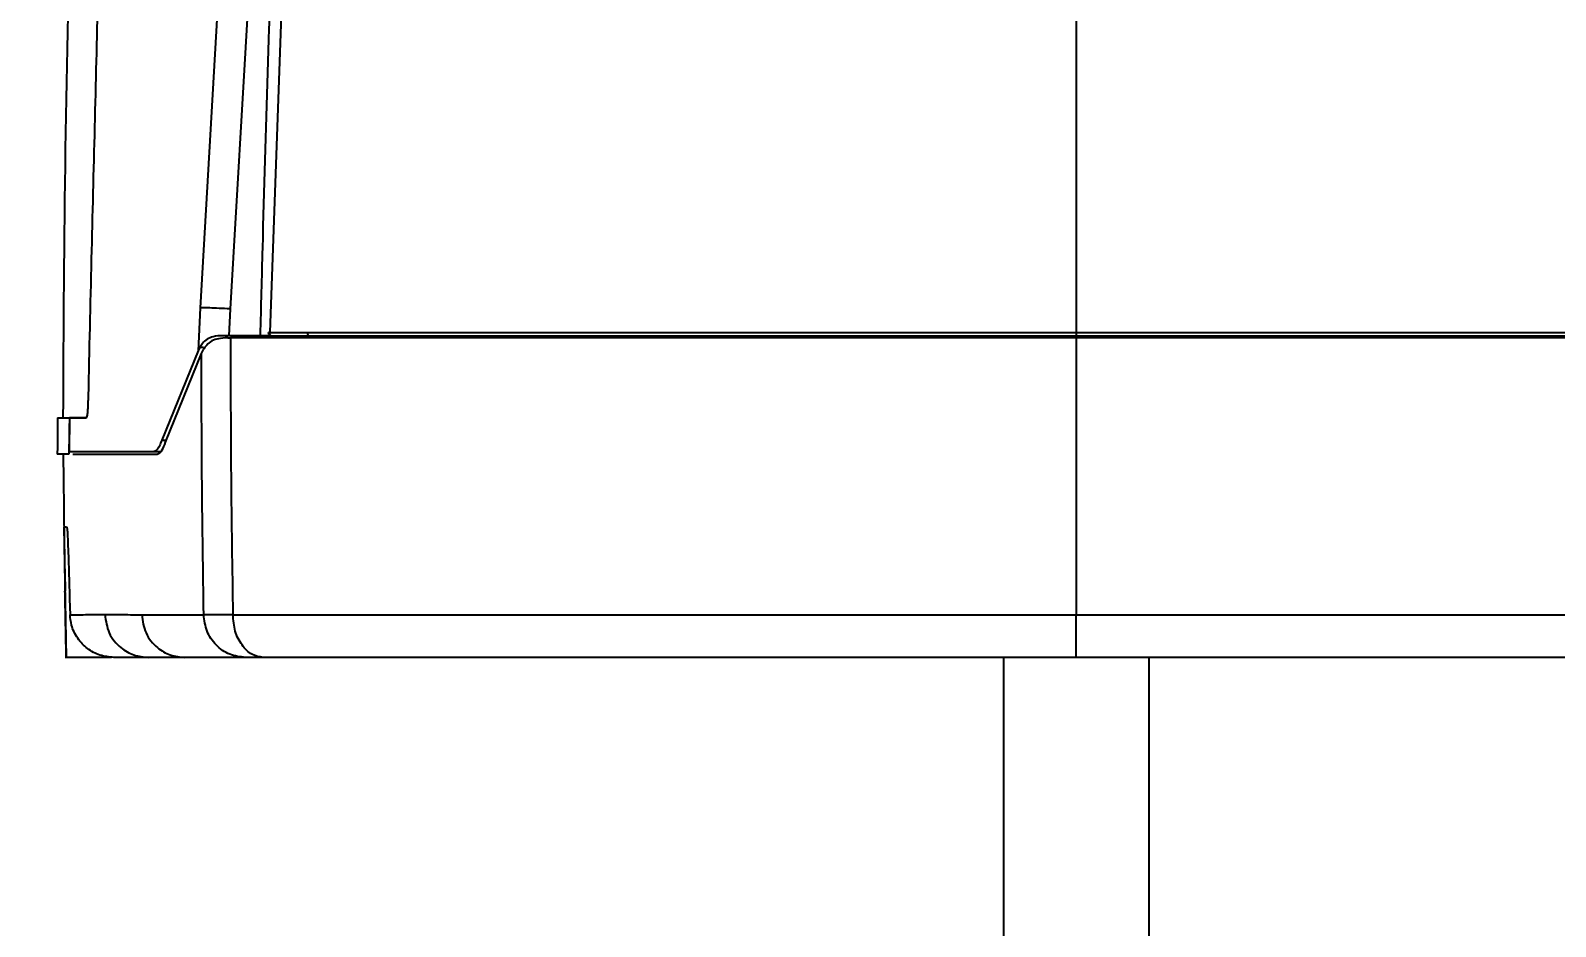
# Model space of a CAD drawing. Header units: millimetres. Extents: x 6622 to 532820, y 3370 to 359312.
# Drawn here: x 459228 to 459333, y 346624.1 to 346685.8 of the extents above; entities that cross this region are included whole.
import ezdxf

# ---------------------------------------------------------------- set-up
doc = ezdxf.new("R2010")
doc.units = ezdxf.units.MM
doc.styles.get("Standard").update_dxf_attribs({"font": 'txt', "bigfont": 'gbcbig.shx'})
doc.dimstyles.new('副本 ISO-25', dxfattribs={"dimtxt": 300, "dimasz": 200, "dimexe": 200, "dimexo": 25, "dimgap": 200, "dimtad": 1, "dimtxsty": 'Standard', "dimcen": 2.5, "dimadec": 0, "dimazin": 0, "dimtfac": 1, "dimtmove": 0, "dimatfit": 3, "dimfxl": 1, "dimarcsym": 0})

# ---------------------------------------------------------------- blocks, each defined once
blk = doc.blocks.new('A$C3E973D8C')
at = {"color": 2, "linetype": 'Continuous', "lineweight": 25}
for p, q in [((1907.55, 466.32), (1910.3, 418.62)), ((1903.78, 465.13), (1905.5, 416.92)), ((1905.47, 465.83), (1908.23, 418.55)), ((1908.23, 418.55), (1908.32, 416.7)), ((1910.3, 418.62), (1910.43, 415.65)), ((1905.5, 416.92), (1902.91, 416.92)), ((1850, 416.66), (1850, 416.66)), ((1902.74, 416.66), (1905.32, 416.66)), ((1905.46, 416.7), (1906.14, 416.7)), ((1907.18, 416.55), (1907.18, 416.59)), ((1908.4, 416.55), (1908.21, 416.55)), ((1908.32, 416.7), (1908.76, 416.7)), ((1910.07, 415.89), (1910.31, 415.89)), ((1910.2, 415.48), (1910.07, 415.74)), ((1910.31, 415.89), (1910.43, 415.65)), ((1912.67, 409.36), (1910.2, 415.48)), ((1910.43, 415.65), (1912.93, 409.51)), ((1918.11, 411.06), (1919.28, 411.05)), ((1919.28, 411.05), (1919.32, 408.7)), ((1919.29, 411.05), (1919.28, 411.05)), ((1912.93, 409.51), (1912.61, 409.51)), ((1913.07, 408.7), (1913.51, 408.7)), ((1919.66, 403.55), (1919.49, 403.55)), ((1919.5, 394.55), (1919.66, 403.55)), ((1919.28, 398.55), (1919.25, 397.49)), ((1845, 394.55), (1845, 309.55)), ((1855, 394.55), (1855, 309.55)), ((1916.4, 394.55), (1919.5, 394.55))]:
    blk.add_line(p, q, dxfattribs=at)
for centre, radius, start, end in [((419.72, 407.08), 1500, 0.15156, 1.5634), ((1905.33, 416.91), 0.25, 269.9883, 0)]:
    blk.add_arc(centre, radius, start, end, dxfattribs=at)
blk.add_ellipse((1906.25, 411.7), major_axis=(4.36, -2.65), ratio=0.972738, start_param=2.021066, end_param=2.129031, dxfattribs=at)
for points, knots in [([(1906.14, 416.7), (1906.09, 418.71), (1905.84, 428.78), (1905.32, 445.11), (1904.67, 459.42), (1904.39, 465.69)], [0, 0, 0, 0, 0.1232013, 0.61602, 1, 1, 1, 1]), ([(1850, 442.5), (1850, 437.72), (1850, 429.2), (1850, 420.67), (1850, 416.91)], [0, 0, 0, 0, 0.559998, 1, 1, 1, 1]), ([(1917.98, 412.55), (1917.91, 415.7), (1917.77, 421.89), (1917.54, 431.09), (1917.39, 437.1), (1917.32, 440.1)], [0, 0, 0, 0, 0.340294, 0.669695, 1, 1, 1, 1]), ([(1908.23, 418.55), (1908.75, 418.57), (1909.66, 418.61), (1910.11, 418.62), (1910.3, 418.62)], [0, 0, 0, 0, 0.559655, 1, 1, 1, 1]), ([(1850, 416.91), (1846.81, 416.91), (1840.43, 416.91), (1830.99, 416.91), (1821.8, 416.91), (1813, 416.92), (1804.65, 416.92), (1799.61, 416.92), (1797.09, 416.92)], [0, 0, 0, 0, 0.16638, 0.333436, 0.500021, 0.666221, 0.833244, 1, 1, 1, 1]), ([(1902.91, 416.92), (1900.39, 416.92), (1895.35, 416.92), (1887, 416.92), (1878.2, 416.91), (1869.01, 416.91), (1859.57, 416.91), (1853.19, 416.91), (1850, 416.91)], [0, 0, 0, 0, 0.166756, 0.333779, 0.499979, 0.666564, 0.83362, 1, 1, 1, 1]), ([(1850, 416.91), (1850, 416.89), (1850, 416.86), (1850, 416.8), (1850, 416.73), (1850, 416.68), (1850, 416.66), (1850, 416.66), (1850, 416.66)], [0, 0, 0, 0, 0.1264842, 0.2515223, 0.5001562, 0.7492227, 0.8741074, 1, 1, 1, 1]), ([(1902.91, 416.92), (1902.91, 416.88), (1902.91, 416.8), (1902.86, 416.72), (1902.8, 416.67), (1902.76, 416.66), (1902.74, 416.66)], [0, 0, 0, 0, 0.2799503, 0.5591698, 0.7787248, 1, 1, 1, 1]), ([(1905.32, 416.66), (1905.34, 416.66), (1905.36, 416.66), (1905.4, 416.68), (1905.43, 416.7), (1905.45, 416.74), (1905.48, 416.78), (1905.5, 416.84), (1905.5, 416.89), (1905.5, 416.92)], [0, 0, 0, 0, 0.152452, 0.250274, 0.384141, 0.500491, 0.637567, 0.763645, 1, 1, 1, 1]), ([(1905.58, 416.92), (1905.58, 416.92), (1905.58, 416.92), (1905.58, 416.92), (1905.57, 416.92), (1905.55, 416.91), (1905.51, 416.91), (1905.48, 416.91), (1905.46, 416.91)], [0, 0, 0, 0, 0.106103, 0.161166, 0.254218, 0.553131, 0.742863, 1, 1, 1, 1]), ([(1905.5, 416.92), (1905.52, 416.92), (1905.54, 416.92), (1905.57, 416.92), (1905.58, 416.92), (1905.58, 416.92)], [0, 0, 0, 0, 0.32383, 0.584449, 1, 1, 1, 1]), ([(1791.79, 416.55), (1793.37, 416.55), (1796.54, 416.55), (1801.78, 416.55), (1807.35, 416.55), (1813.29, 416.55), (1819.52, 416.55), (1826.04, 416.55), (1832.8, 416.55), (1840.81, 416.55), (1846.58, 416.55), (1850, 416.55)], [0, 0, 0, 0, 0.101599, 0.203198, 0.307507, 0.411815, 0.517638, 0.623462, 0.73236, 0.841258, 1, 1, 1, 1]), ([(1797.26, 416.66), (1799.61, 416.66), (1804.33, 416.66), (1812.26, 416.66), (1819.25, 416.66), (1825.35, 416.66), (1830.25, 416.66), (1835.26, 416.66), (1840.25, 416.66), (1845.08, 416.66), (1848.4, 416.66), (1850, 416.66)], [0, 0, 0, 0, 0.156728, 0.313758, 0.479357, 0.557425, 0.651978, 0.745999, 0.826017, 0.916157, 1, 1, 1, 1]), ([(1850, 416.66), (1851.2, 416.66), (1853.41, 416.66), (1856.87, 416.66), (1860.16, 416.66), (1863.64, 416.66), (1867.41, 416.66), (1871.59, 416.66), (1875.72, 416.66), (1879.57, 416.66), (1883.27, 416.66), (1886.82, 416.66), (1889.86, 416.66), (1893.34, 416.66), (1896.7, 416.66), (1900.12, 416.66), (1901.87, 416.66), (1902.74, 416.66)], [0, 0, 0, 0, 0.062992, 0.115499, 0.182052, 0.236122, 0.299421, 0.38352, 0.46127, 0.524976, 0.597807, 0.670864, 0.730954, 0.777721, 0.88153, 0.940829, 1, 1, 1, 1]), ([(1850, 416.55), (1850, 416.18), (1850, 415.2), (1850, 413.43), (1850, 411.07), (1850, 407.58), (1850, 403), (1850, 399.38), (1850, 397.49)], [0, 0, 0, 0, 0.058605, 0.153662, 0.279364, 0.429911, 0.702714, 1, 1, 1, 1]), ([(1850, 416.55), (1852.19, 416.55), (1856.57, 416.55), (1863.15, 416.55), (1869.71, 416.55), (1876.22, 416.55), (1882.59, 416.55), (1888.82, 416.55), (1894.83, 416.55), (1901.48, 416.55), (1905.71, 416.55), (1908.21, 416.55)], [0, 0, 0, 0, 0.101599, 0.203197, 0.307506, 0.411814, 0.517638, 0.623462, 0.73236, 0.841259, 1, 1, 1, 1]), ([(1906.14, 416.7), (1906.33, 416.7), (1906.7, 416.7), (1907.42, 416.7), (1907.96, 416.7), (1908.32, 416.7)], [0, 0, 0, 0, 0.250024, 0.500068, 1, 1, 1, 1]), ([(1906.68, 416.67), (1906.73, 416.66), (1906.87, 416.65), (1907.08, 416.61), (1907.24, 416.58), (1907.32, 416.56)], [0, 0, 0, 0, 0.249692, 0.624573, 1, 1, 1, 1]), ([(1908.21, 416.55), (1908.2, 413.37), (1908.19, 407.02), (1908.09, 400.67), (1908.04, 397.49)], [0, 0, 0, 0, 0.500124, 1, 1, 1, 1]), ([(1908.4, 416.55), (1908.62, 416.54), (1909.2, 416.51), (1909.75, 416.23), (1910, 415.85), (1910.07, 415.74)], [0, 0, 0, 0, 0.297597, 0.797469, 1, 1, 1, 1]), ([(1908.76, 416.7), (1908.98, 416.69), (1909.54, 416.65), (1910.03, 416.35), (1910.26, 415.99), (1910.31, 415.89)], [0, 0, 0, 0, 0.323861, 0.829814, 1, 1, 1, 1]), ([(1910.05, 397.49), (1910.09, 400.49), (1910.18, 406.49), (1910.2, 412.48), (1910.2, 415.48)], [0, 0, 0, 0, 0.499988, 1, 1, 1, 1]), ([(1918.12, 411.05), (1918.1, 411.07), (1918.07, 411.1), (1918.03, 411.39), (1918.01, 411.69), (1917.99, 412.09), (1917.99, 412.39), (1917.98, 412.55)], [0, 0, 0, 0, 0.370042, 0.506524, 0.643914, 0.804131, 1, 1, 1, 1]), ([(1918.2, 411.05), (1918.2, 411.05), (1918.18, 411.05), (1918.15, 411.05), (1918.13, 411.05), (1918.12, 411.05)], [0, 0, 0, 0, 0.253331, 0.506626, 1, 1, 1, 1]), ([(1919.28, 411.05), (1919.17, 411.05), (1918.96, 411.05), (1918.61, 411.05), (1918.34, 411.05), (1918.2, 411.05)], [0, 0, 0, 0, 0.374925, 0.687453, 1, 1, 1, 1]), ([(1919.29, 411.05), (1919.3, 410.63), (1919.31, 409.8), (1919.33, 408.97), (1919.33, 408.55)], [0, 0, 0, 0, 0.500003, 1, 1, 1, 1]), ([(1920.11, 411.05), (1920.1, 411.05), (1920.07, 411.05), (1919.91, 411.05), (1919.64, 411.05), (1919.41, 411.05), (1919.29, 411.05)], [0, 0, 0, 0, 0.144464, 0.433396, 0.71669, 1, 1, 1, 1]), ([(1920.11, 411.05), (1920.11, 410.84), (1920.11, 410.42), (1920.12, 409.59), (1920.12, 408.97), (1920.13, 408.55)], [0, 0, 0, 0, 0.2503647, 0.5007284, 1, 1, 1, 1]), ([(1912.93, 409.51), (1913.04, 409.24), (1913.24, 408.78), (1913.43, 408.72), (1913.51, 408.7)], [0, 0, 0, 0, 0.596719, 1, 1, 1, 1]), ([(1913.26, 408.55), (1913.14, 408.6), (1912.93, 408.69), (1912.75, 409.16), (1912.67, 409.36)], [0, 0, 0, 0, 0.59685, 1, 1, 1, 1]), ([(1919.05, 408.55), (1918.68, 408.55), (1918.14, 408.55), (1917.05, 408.55), (1916.03, 408.55), (1914.81, 408.55), (1913.77, 408.55), (1913.26, 408.55)], [0, 0, 0, 0, 0.364798, 0.5474, 0.729972, 0.864894, 1, 1, 1, 1]), ([(1913.51, 408.7), (1914.41, 408.7), (1916.21, 408.7), (1917.67, 408.7), (1918.67, 408.7), (1919.1, 408.7), (1919.32, 408.7)], [0, 0, 0, 0, 0.248625, 0.498177, 0.749027, 1, 1, 1, 1]), ([(1919.33, 408.55), (1919.39, 408.55), (1919.57, 408.55), (1919.82, 408.55), (1920.05, 408.55), (1920.1, 408.55), (1920.13, 408.55)], [0, 0, 0, 0, 0.144103, 0.43231, 0.716138, 1, 1, 1, 1]), ([(1919.72, 408.55), (1919.7, 406.6), (1919.67, 403.45), (1919.61, 400.3), (1919.59, 399.1)], [0, 0, 0, 0, 0.620435, 1, 1, 1, 1]), ([(1919.49, 403.55), (1919.47, 403.52), (1919.45, 403.46), (1919.41, 402.76), (1919.37, 401.65), (1919.32, 400.2), (1919.3, 399.1), (1919.28, 398.55)], [0, 0, 0, 0, 0.236771, 0.404561, 0.572434, 0.785494, 1, 1, 1, 1]), ([(1919.51, 394.51), (1919.52, 395.07), (1919.54, 396.14), (1919.57, 397.66), (1919.59, 398.68), (1919.6, 399.1)], [0, 0, 0, 0, 0.384565, 0.747932, 1, 1, 1, 1]), ([(1850, 397.49), (1847.32, 397.49), (1841.95, 397.49), (1833.96, 397.49), (1826.13, 397.49), (1818.54, 397.49), (1811.25, 397.49), (1804.33, 397.49), (1797.81, 397.49), (1793.9, 397.49), (1791.96, 397.49)], [0, 0, 0, 0, 0.124664, 0.249961, 0.375282, 0.500013, 0.624692, 0.749985, 0.875295, 1, 1, 1, 1]), ([(1908.04, 397.49), (1906.1, 397.49), (1902.19, 397.49), (1895.67, 397.49), (1888.75, 397.49), (1881.46, 397.49), (1873.87, 397.49), (1866.04, 397.49), (1858.05, 397.49), (1852.68, 397.49), (1850, 397.49)], [0, 0, 0, 0, 0.124705, 0.250015, 0.375308, 0.499987, 0.624718, 0.750039, 0.875336, 1, 1, 1, 1]), ([(1850, 394.55), (1850, 394.59), (1850, 394.68), (1850, 395.36), (1850, 396.33), (1850, 397.11), (1850, 397.49)], [0, 0, 0, 0, 0.249986, 0.499992, 0.749999, 1, 1, 1, 1]), ([(1905.93, 394.55), (1906.2, 394.59), (1906.75, 394.68), (1907.44, 395.36), (1907.94, 396.33), (1908.01, 397.11), (1908.04, 397.49)], [0, 0, 0, 0, 0.250005, 0.499995, 0.749994, 1, 1, 1, 1]), ([(1907.18, 394.55), (1907.55, 394.59), (1908.29, 394.68), (1909.23, 395.36), (1909.9, 396.33), (1910, 397.11), (1910.05, 397.49)], [0, 0, 0, 0, 0.250006, 0.500003, 0.750001, 1, 1, 1, 1]), ([(1908.04, 397.49), (1908.48, 397.49), (1909.35, 397.49), (1909.82, 397.49), (1910.05, 397.49)], [0, 0, 0, 0, 0.499971, 1, 1, 1, 1]), ([(1914.32, 397.49), (1913.77, 397.49), (1912.69, 397.49), (1910.93, 397.49), (1910.05, 397.49)], [0, 0, 0, 0, 0.5003009, 1, 1, 1, 1]), ([(1914.32, 397.49), (1914.25, 397.06), (1914.13, 396.19), (1913.34, 395.23), (1912.37, 394.65), (1911.69, 394.58), (1911.35, 394.55)], [0, 0, 0, 0, 0.279646, 0.559285, 0.779645, 1, 1, 1, 1]), ([(1916.85, 397.5), (1916.79, 397.06), (1916.66, 396.19), (1915.86, 395.23), (1914.88, 394.65), (1914.2, 394.58), (1913.86, 394.55)], [0, 0, 0, 0, 0.279644, 0.559283, 0.779645, 1, 1, 1, 1]), ([(1916.85, 397.5), (1916.53, 397.5), (1915.89, 397.5), (1914.84, 397.49), (1914.32, 397.49)], [0, 0, 0, 0, 0.500402, 1, 1, 1, 1]), ([(1916.23, 394.55), (1916.55, 394.58), (1917.21, 394.64), (1918.09, 395.13), (1918.77, 395.85), (1919.17, 396.68), (1919.23, 397.25), (1919.25, 397.49)], [0, 0, 0, 0, 0.205034, 0.409836, 0.620555, 0.840976, 1, 1, 1, 1]), ([(1919.25, 397.49), (1919, 397.49), (1918.5, 397.49), (1917.4, 397.5), (1916.85, 397.5)], [0, 0, 0, 0, 0.499735, 1, 1, 1, 1]), ([(1794.07, 394.55), (1796.61, 394.55), (1801.68, 394.55), (1810.36, 394.55), (1819.65, 394.55), (1829.47, 394.55), (1839.65, 394.55), (1846.55, 394.55), (1850, 394.55)], [0, 0, 0, 0, 0.166596, 0.33352, 0.499994, 0.66652, 0.833449, 1, 1, 1, 1]), ([(1850, 394.55), (1853.45, 394.55), (1860.35, 394.55), (1870.52, 394.55), (1880.35, 394.55), (1889.64, 394.55), (1898.32, 394.55), (1903.39, 394.55), (1905.93, 394.55)], [0, 0, 0, 0, 0.166547, 0.333472, 0.500006, 0.666472, 0.833401, 1, 1, 1, 1]), ([(1905.93, 394.55), (1906.2, 394.55), (1906.74, 394.55), (1907.03, 394.55), (1907.18, 394.55)], [0, 0, 0, 0, 0.499973, 1, 1, 1, 1]), ([(1907.18, 394.55), (1907.76, 394.55), (1908.92, 394.55), (1910.31, 394.55), (1911.01, 394.55), (1911.35, 394.55)], [0, 0, 0, 0, 0.333287, 0.666674, 1, 1, 1, 1]), ([(1911.35, 394.55), (1911.62, 394.55), (1912.15, 394.55), (1912.83, 394.55), (1913.41, 394.55), (1913.71, 394.55), (1913.86, 394.55)], [0, 0, 0, 0, 0.25142, 0.502605, 0.753961, 1, 1, 1, 1]), ([(1913.86, 394.55), (1914.05, 394.55), (1914.43, 394.55), (1914.91, 394.55), (1915.34, 394.55), (1915.7, 394.55), (1916, 394.55), (1916.15, 394.55), (1916.23, 394.55)], [0, 0, 0, 0, 0.16903, 0.335226, 0.501409, 0.667591, 0.833784, 1, 1, 1, 1])]:
    blk.add_open_spline(points, degree=3, knots=knots, dxfattribs=at)
blk = doc.blocks.new('*D429')
at = {"color": 0, "lineweight": -2, "transparency": 16777216}
for p, q in [((457818.48, 355761.22), (450895.95, 355761.22)), ((451095.95, 355561.22), (451095.95, 346555.22)), ((460376.39, 346355.22), (450895.95, 346355.22))]:
    blk.add_line(p, q, dxfattribs=at)
at = {"color": 0, "transparency": 16777216}
for points in [[(451062.62, 355561.22), (451129.28, 355561.22), (451095.95, 355761.22)], [(451062.62, 346555.22), (451129.28, 346555.22), (451095.95, 346355.22)]]:
    blk.add_solid(points, dxfattribs=at)
at = {"layer": 'Defpoints', "color": 0, "transparency": 16777216}
for p in [(457843.48, 355761.22), (451095.95, 346355.22), (460401.39, 346355.22)]:
    blk.add_point(p, dxfattribs=at)
at = {"color": 0, "transparency": 16777216, "insert": (450737.68, 351058.22), "char_height": 300, "attachment_point": 5, "rotation": 90}
blk.add_mtext('(9406堆垛机总高）', dxfattribs=at)

msp = doc.modelspace()

# ---------------------------------------------------------------- block references
at = {"extrusion": (0, 0, -1), "zscale": -1}
msp.add_blockref('A$C3E973D8C', (-461150, 346248.121), dxfattribs=at)

# ---------------------------------------------------------------- dimensions: what is measured, and where the dimension line sits
at = {"color": 3}
dim = msp.add_linear_dim(base=(451095.95, 346355.221), p1=(457843.479, 355761.221), p2=(460401.39, 346355.221), angle=90, text='(<>堆垛机总高）', dimstyle='副本 ISO-25', dxfattribs=at)
dim.commit()
dim.dimension.update_dxf_attribs({"geometry": '*D429', "text_midpoint": (450737.678, 351058.221)})

doc.saveas('drawing.dxf')
